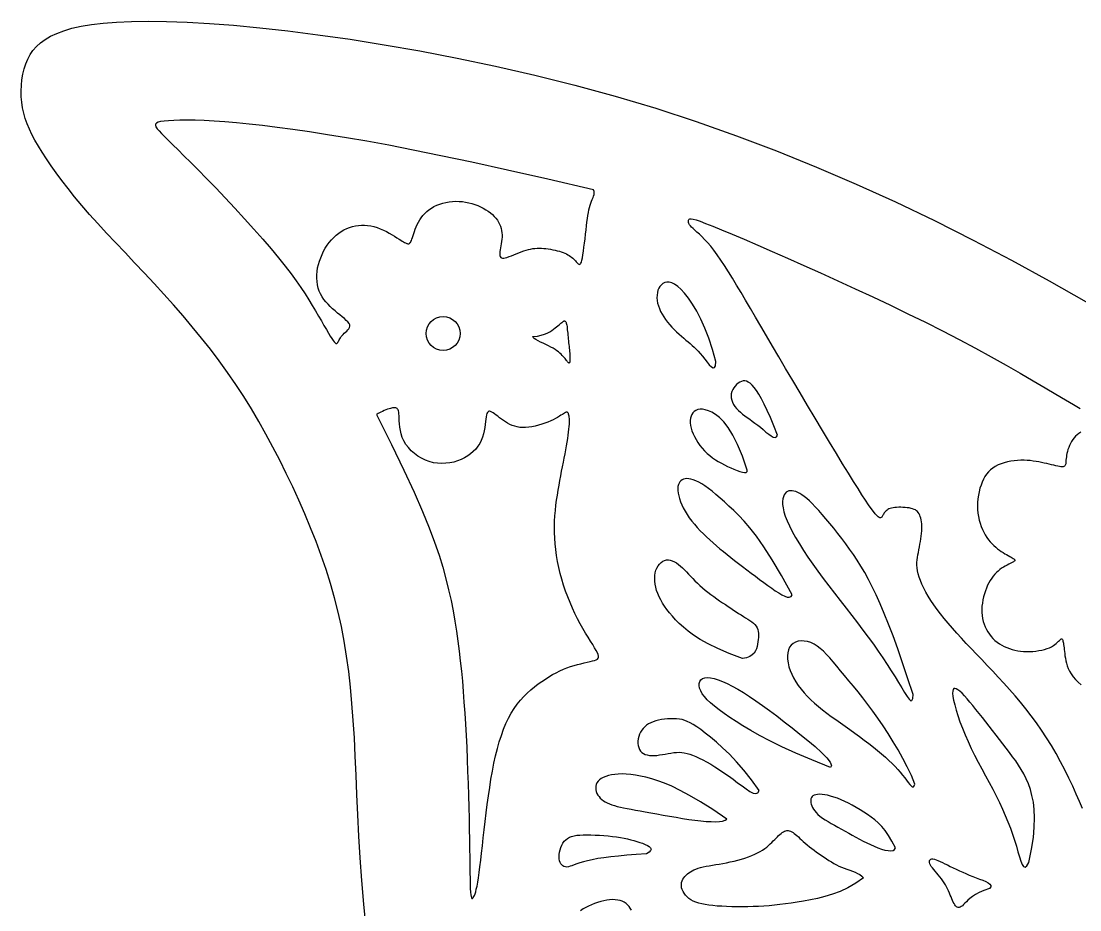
# Paper-space layout 'Layout1' of a CAD drawing. Header units: millimetres. Extents: x 76 to 198, y 127 to 164.
# Drawn here: x 144.55 to 157.94, y 152.37 to 163.61 of the extents above; entities that cross this region are included whole.
import ezdxf

# ---------------------------------------------------------------- set-up
doc = ezdxf.new("R2010")
doc.units = ezdxf.units.MM

psp = doc.layouts.get("Layout1")

# ---------------------------------------------------------------- linework, layer by layer
for points in [[(148.909, 152.142), (148.879, 152.445), (148.854, 152.742), (148.833, 153.029), (148.817, 153.306), (148.804, 153.573), (148.792, 153.83), (148.781, 154.078), (148.771, 154.317), (148.76, 154.548), (148.746, 154.769), (148.73, 154.982), (148.711, 155.188), (148.689, 155.387), (148.662, 155.58), (148.631, 155.769), (148.596, 155.955), (148.556, 156.137), (148.51, 156.318), (148.459, 156.498), (148.403, 156.676), (148.342, 156.854), (148.276, 157.031), (148.207, 157.206), (148.134, 157.38), (148.058, 157.553), (147.98, 157.724), (147.899, 157.893), (147.816, 158.06), (147.731, 158.225), (147.642, 158.388), (147.551, 158.549), (147.457, 158.708), (147.36, 158.864), (147.26, 159.017), (147.156, 159.168), (147.049, 159.316), (146.939, 159.462), (146.826, 159.605), (146.71, 159.747), (146.593, 159.886), (146.473, 160.024), (146.351, 160.159), (146.228, 160.294), (146.104, 160.426), (145.981, 160.557), (145.859, 160.685), (145.74, 160.811), (145.625, 160.933), (145.515, 161.053), (145.41, 161.169), (145.313, 161.282), (145.222, 161.39), (145.138, 161.495), (145.061, 161.596), (144.99, 161.692), (144.925, 161.784), (144.865, 161.871), (144.812, 161.954), (144.763, 162.032), (144.72, 162.107), (144.682, 162.178), (144.649, 162.246), (144.621, 162.314), (144.597, 162.381), (144.578, 162.448), (144.564, 162.516), (144.553, 162.586), (144.547, 162.657), (144.546, 162.729), (144.548, 162.801), (144.555, 162.871), (144.567, 162.941), (144.583, 163.008), (144.603, 163.072), (144.628, 163.132), (144.658, 163.189), (144.695, 163.242), (144.738, 163.292), (144.789, 163.338), (144.849, 163.382), (144.917, 163.421), (144.996, 163.458), (145.086, 163.492), (145.188, 163.522), (145.304, 163.548), (145.435, 163.57), (145.584, 163.588), (145.752, 163.601), (145.941, 163.609), (146.151, 163.612), (146.385, 163.609), (146.644, 163.6), (146.926, 163.584), (147.233, 163.561), (147.564, 163.53), (147.92, 163.49), (148.3, 163.441), (148.706, 163.383), (149.137, 163.314), (149.589, 163.235), (150.06, 163.144), (150.546, 163.043), (151.044, 162.929), (151.55, 162.802), (152.061, 162.663), (152.574, 162.51), (153.085, 162.343), (153.595, 162.164), (154.102, 161.971), (154.606, 161.767), (155.108, 161.552), (155.605, 161.326), (156.099, 161.09), (156.588, 160.844), (157.073, 160.59), (157.55, 160.33), (158.019, 160.064)], [(151.785, 161.479), (151.206, 161.613), (150.696, 161.729), (150.248, 161.828), (149.853, 161.911), (149.505, 161.982), (149.195, 162.042), (148.916, 162.093), (148.659, 162.137), (148.419, 162.176), (148.194, 162.211), (147.982, 162.242), (147.785, 162.269), (147.6, 162.292), (147.429, 162.311), (147.269, 162.327), (147.121, 162.339), (146.985, 162.349), (146.86, 162.355), (146.747, 162.359), (146.645, 162.36), (146.554, 162.36), (146.475, 162.357), (146.408, 162.353), (146.353, 162.348), (146.31, 162.342), (146.278, 162.334), (146.256, 162.324), (146.245, 162.311), (146.244, 162.295), (146.251, 162.276), (146.267, 162.252), (146.291, 162.224), (146.322, 162.19), (146.361, 162.15), (146.409, 162.103), (146.465, 162.048), (146.53, 161.985), (146.605, 161.911), (146.69, 161.826), (146.785, 161.73), (146.891, 161.621), (147.006, 161.503), (147.125, 161.377), (147.248, 161.247), (147.37, 161.114), (147.489, 160.983), (147.603, 160.855), (147.707, 160.734), (147.801, 160.62), (147.884, 160.515), (147.959, 160.418), (148.025, 160.327), (148.083, 160.242), (148.136, 160.162), (148.184, 160.087), (148.228, 160.015), (148.269, 159.947), (148.308, 159.882), (148.343, 159.821), (148.376, 159.764), (148.406, 159.713), (148.432, 159.668), (148.455, 159.629), (148.475, 159.597), (148.492, 159.573), (148.505, 159.555), (148.517, 159.543), (148.526, 159.537), (148.533, 159.535), (148.54, 159.537), (148.545, 159.542), (148.551, 159.55), (148.556, 159.559), (148.562, 159.57), (148.568, 159.582), (148.576, 159.595), (148.584, 159.609), (148.594, 159.623), (148.605, 159.637), (148.618, 159.651), (148.633, 159.665), (148.649, 159.679), (148.665, 159.693), (148.679, 159.707), (148.691, 159.722), (148.699, 159.737), (148.703, 159.753), (148.701, 159.77), (148.693, 159.788), (148.678, 159.808), (148.658, 159.828), (148.635, 159.85), (148.608, 159.872), (148.578, 159.896), (148.547, 159.921), (148.516, 159.947), (148.485, 159.974), (148.455, 160.002), (148.427, 160.031), (148.399, 160.062), (148.374, 160.094), (148.352, 160.127), (148.332, 160.162), (148.316, 160.199), (148.303, 160.237), (148.293, 160.277), (148.288, 160.319), (148.285, 160.361), (148.286, 160.404), (148.29, 160.447), (148.296, 160.491), (148.306, 160.534), (148.319, 160.577), (148.334, 160.62), (148.352, 160.662), (148.371, 160.702), (148.393, 160.741), (148.418, 160.779), (148.443, 160.814), (148.471, 160.847), (148.5, 160.878), (148.53, 160.905), (148.562, 160.93), (148.594, 160.953), (148.628, 160.972), (148.663, 160.989), (148.699, 161.003), (148.736, 161.015), (148.773, 161.023), (148.811, 161.029), (148.85, 161.032), (148.889, 161.032), (148.928, 161.029), (148.968, 161.023), (149.008, 161.014), (149.048, 161.002), (149.088, 160.987), (149.127, 160.97), (149.165, 160.951), (149.202, 160.931), (149.237, 160.911), (149.27, 160.891), (149.299, 160.873), (149.325, 160.857), (149.347, 160.843), (149.366, 160.831), (149.382, 160.822), (149.395, 160.814), (149.406, 160.808), (149.415, 160.804), (149.423, 160.801), (149.43, 160.799), (149.437, 160.797), (149.444, 160.797), (149.45, 160.798), (149.457, 160.801), (149.463, 160.807), (149.469, 160.814), (149.475, 160.825), (149.482, 160.839), (149.488, 160.857), (149.495, 160.878), (149.503, 160.901), (149.511, 160.927), (149.52, 160.954), (149.531, 160.983), (149.542, 161.012), (149.555, 161.041), (149.57, 161.07), (149.587, 161.099), (149.606, 161.127), (149.627, 161.154), (149.65, 161.18), (149.676, 161.204), (149.704, 161.227), (149.734, 161.248), (149.767, 161.267), (149.802, 161.284), (149.84, 161.298), (149.879, 161.31), (149.919, 161.32), (149.96, 161.327), (150.001, 161.332), (150.043, 161.334), (150.085, 161.333), (150.126, 161.33), (150.167, 161.324), (150.207, 161.316), (150.246, 161.306), (150.284, 161.293), (150.321, 161.279), (150.356, 161.264), (150.39, 161.246), (150.422, 161.228), (150.453, 161.208), (150.481, 161.187), (150.507, 161.165), (150.53, 161.142), (150.551, 161.119), (150.57, 161.094), (150.585, 161.07), (150.598, 161.044), (150.609, 161.018), (150.617, 160.992), (150.623, 160.965), (150.626, 160.937), (150.628, 160.91), (150.628, 160.882), (150.626, 160.853), (150.622, 160.825), (150.618, 160.797), (150.614, 160.77), (150.609, 160.745), (150.605, 160.72), (150.601, 160.698), (150.599, 160.678), (150.599, 160.661), (150.601, 160.646), (150.605, 160.634), (150.612, 160.625), (150.621, 160.619), (150.633, 160.616), (150.649, 160.615), (150.668, 160.619), (150.691, 160.625), (150.717, 160.634), (150.746, 160.644), (150.777, 160.657), (150.808, 160.669), (150.84, 160.682), (150.872, 160.695), (150.904, 160.706), (150.933, 160.716), (150.962, 160.724), (150.99, 160.73), (151.017, 160.735), (151.044, 160.739), (151.071, 160.741), (151.098, 160.741), (151.126, 160.741), (151.155, 160.739), (151.184, 160.736), (151.213, 160.732), (151.243, 160.728), (151.272, 160.722), (151.3, 160.716), (151.327, 160.709), (151.353, 160.702), (151.378, 160.694), (151.401, 160.685), (151.422, 160.677), (151.442, 160.668), (151.461, 160.658), (151.478, 160.648), (151.494, 160.637), (151.509, 160.626), (151.522, 160.615), (151.535, 160.604), (151.546, 160.592), (151.557, 160.581), (151.566, 160.57), (151.575, 160.561), (151.584, 160.552), (151.592, 160.545), (151.599, 160.54), (151.606, 160.536), (151.613, 160.537), (151.619, 160.541), (151.626, 160.551), (151.632, 160.566), (151.639, 160.589), (151.645, 160.619), (151.651, 160.657), (151.658, 160.702), (151.665, 160.752), (151.671, 160.805), (151.678, 160.861), (151.684, 160.917), (151.691, 160.972), (151.697, 161.024), (151.702, 161.072), (151.708, 161.115), (151.714, 161.155), (151.72, 161.191), (151.726, 161.224), (151.733, 161.255), (151.741, 161.283), (151.75, 161.31), (151.76, 161.335), (151.77, 161.358), (151.779, 161.38), (151.787, 161.401), (151.793, 161.422), (151.795, 161.441), (151.792, 161.46), (151.785, 161.479)], [(157.969, 153.655), (157.932, 153.743), (157.892, 153.837), (157.847, 153.936), (157.799, 154.038), (157.748, 154.142), (157.694, 154.246), (157.638, 154.35), (157.579, 154.451), (157.517, 154.55), (157.454, 154.645), (157.39, 154.737), (157.323, 154.827), (157.256, 154.914), (157.187, 154.998), (157.118, 155.081), (157.047, 155.161), (156.977, 155.24), (156.906, 155.317), (156.835, 155.392), (156.766, 155.465), (156.697, 155.537), (156.629, 155.607), (156.564, 155.676), (156.5, 155.743), (156.439, 155.808), (156.381, 155.872), (156.325, 155.935), (156.273, 155.997), (156.223, 156.057), (156.176, 156.115), (156.132, 156.173), (156.092, 156.23), (156.054, 156.285), (156.02, 156.339), (155.99, 156.392), (155.963, 156.443), (155.939, 156.491), (155.92, 156.538), (155.904, 156.582), (155.891, 156.624), (155.883, 156.662), (155.878, 156.698), (155.876, 156.733), (155.876, 156.766), (155.879, 156.798), (155.883, 156.83), (155.888, 156.862), (155.895, 156.894), (155.901, 156.927), (155.908, 156.962), (155.915, 156.996), (155.921, 157.031), (155.926, 157.066), (155.931, 157.1), (155.935, 157.134), (155.938, 157.166), (155.939, 157.197), (155.939, 157.226), (155.937, 157.254), (155.935, 157.28), (155.931, 157.305), (155.925, 157.327), (155.919, 157.348), (155.912, 157.366), (155.904, 157.382), (155.894, 157.397), (155.883, 157.41), (155.871, 157.42), (155.857, 157.43), (155.841, 157.438), (155.822, 157.445), (155.802, 157.45), (155.778, 157.455), (155.753, 157.459), (155.727, 157.462), (155.7, 157.463), (155.672, 157.464), (155.646, 157.464), (155.62, 157.463), (155.596, 157.461), (155.575, 157.458), (155.556, 157.454), (155.539, 157.449), (155.523, 157.443), (155.51, 157.437), (155.498, 157.429), (155.488, 157.421), (155.479, 157.412), (155.471, 157.403), (155.464, 157.393), (155.458, 157.384), (155.452, 157.374), (155.447, 157.364), (155.442, 157.355), (155.436, 157.347), (155.431, 157.34), (155.425, 157.334), (155.417, 157.331), (155.409, 157.331), (155.398, 157.335), (155.385, 157.343), (155.369, 157.358), (155.349, 157.38), (155.325, 157.409), (155.297, 157.447), (155.264, 157.495), (155.226, 157.552), (155.181, 157.62), (155.131, 157.7), (155.073, 157.791), (155.009, 157.895), (154.937, 158.013), (154.858, 158.144), (154.772, 158.286), (154.681, 158.436), (154.588, 158.593), (154.493, 158.752), (154.398, 158.912), (154.305, 159.069), (154.215, 159.22), (154.13, 159.365), (154.05, 159.501), (153.974, 159.631), (153.902, 159.753), (153.834, 159.869), (153.77, 159.979), (153.709, 160.082), (153.651, 160.181), (153.595, 160.274), (153.542, 160.361), (153.491, 160.444), (153.442, 160.52), (153.396, 160.591), (153.351, 160.655), (153.309, 160.714), (153.268, 160.766), (153.228, 160.812), (153.191, 160.852), (153.156, 160.887), (153.124, 160.918), (153.094, 160.944), (153.068, 160.967), (153.045, 160.988), (153.026, 161.006), (153.011, 161.023), (153, 161.038), (152.993, 161.052), (152.988, 161.064), (152.986, 161.076), (152.986, 161.086), (152.988, 161.095), (152.992, 161.102), (152.997, 161.109), (153.005, 161.113), (153.02, 161.113), (153.045, 161.109), (153.082, 161.098), (153.134, 161.081), (153.203, 161.055), (153.294, 161.02), (153.406, 160.974), (153.54, 160.918), (153.693, 160.853), (153.863, 160.78), (154.046, 160.701), (154.241, 160.615), (154.446, 160.524), (154.658, 160.429), (154.875, 160.33), (155.095, 160.229), (155.318, 160.125), (155.541, 160.02), (155.763, 159.912), (155.984, 159.804), (156.2, 159.694), (156.412, 159.585), (156.618, 159.475), (156.815, 159.367), (157.004, 159.261), (157.181, 159.16), (157.347, 159.065), (157.498, 158.976), (157.635, 158.896), (157.754, 158.825), (157.856, 158.765), (157.941, 158.715)], [(153.332, 159.307), (153.291, 159.461), (153.244, 159.603), (153.195, 159.73), (153.143, 159.845), (153.091, 159.946), (153.038, 160.034), (152.987, 160.109), (152.938, 160.171), (152.892, 160.221), (152.85, 160.258), (152.811, 160.285), (152.775, 160.302), (152.743, 160.311), (152.714, 160.312), (152.687, 160.306), (152.664, 160.295), (152.644, 160.279), (152.626, 160.258), (152.612, 160.235), (152.601, 160.208), (152.593, 160.179), (152.589, 160.148), (152.588, 160.115), (152.59, 160.081), (152.596, 160.047), (152.606, 160.012), (152.619, 159.977), (152.634, 159.942), (152.653, 159.907), (152.674, 159.873), (152.697, 159.839), (152.722, 159.805), (152.749, 159.773), (152.778, 159.742), (152.807, 159.712), (152.837, 159.682), (152.868, 159.655), (152.898, 159.628), (152.927, 159.602), (152.955, 159.578), (152.982, 159.556), (153.008, 159.534), (153.034, 159.512), (153.059, 159.489), (153.084, 159.464), (153.109, 159.437), (153.136, 159.407), (153.163, 159.374), (153.192, 159.336), (153.222, 159.298), (153.25, 159.264), (153.276, 159.239), (153.299, 159.226), (153.317, 159.23), (153.328, 159.255), (153.332, 159.307)], [(151.019, 159.622), (151.075, 159.629), (151.123, 159.64), (151.165, 159.653), (151.201, 159.668), (151.231, 159.684), (151.257, 159.701), (151.28, 159.717), (151.3, 159.733), (151.319, 159.748), (151.335, 159.761), (151.349, 159.772), (151.362, 159.783), (151.374, 159.792), (151.383, 159.799), (151.391, 159.806), (151.398, 159.811), (151.403, 159.815), (151.407, 159.818), (151.41, 159.82), (151.412, 159.822), (151.414, 159.822), (151.415, 159.822), (151.417, 159.822), (151.419, 159.821), (151.421, 159.82), (151.424, 159.819), (151.427, 159.816), (151.431, 159.813), (151.434, 159.808), (151.438, 159.801), (151.441, 159.792), (151.444, 159.78), (151.447, 159.766), (151.45, 159.749), (151.452, 159.731), (151.454, 159.71), (151.456, 159.688), (151.459, 159.665), (151.461, 159.641), (151.463, 159.617), (151.466, 159.593), (151.468, 159.569), (151.471, 159.545), (151.473, 159.522), (151.476, 159.499), (151.478, 159.477), (151.48, 159.455), (151.482, 159.434), (151.484, 159.414), (151.485, 159.395), (151.486, 159.377), (151.487, 159.36), (151.487, 159.345), (151.487, 159.331), (151.487, 159.319), (151.486, 159.309), (151.485, 159.301), (151.483, 159.295), (151.481, 159.291), (151.479, 159.288), (151.476, 159.288), (151.472, 159.289), (151.468, 159.292), (151.463, 159.297), (151.457, 159.304), (151.451, 159.312), (151.444, 159.322), (151.435, 159.333), (151.426, 159.345), (151.415, 159.358), (151.403, 159.371), (151.39, 159.385), (151.376, 159.399), (151.359, 159.414), (151.341, 159.429), (151.321, 159.444), (151.299, 159.459), (151.274, 159.475), (151.247, 159.49), (151.217, 159.506), (151.183, 159.522), (151.149, 159.538), (151.115, 159.554), (151.084, 159.57), (151.057, 159.584), (151.036, 159.598), (151.022, 159.611), (151.019, 159.622)], [(154.114, 158.375), (154.067, 158.494), (154.024, 158.599), (153.983, 158.69), (153.946, 158.769), (153.91, 158.837), (153.878, 158.893), (153.847, 158.94), (153.818, 158.979), (153.791, 159.009), (153.766, 159.032), (153.742, 159.048), (153.72, 159.059), (153.698, 159.063), (153.677, 159.062), (153.656, 159.056), (153.636, 159.047), (153.615, 159.033), (153.596, 159.017), (153.577, 158.997), (153.561, 158.976), (153.546, 158.952), (153.535, 158.927), (153.528, 158.901), (153.525, 158.874), (153.526, 158.847), (153.533, 158.82), (153.543, 158.793), (153.557, 158.766), (153.575, 158.74), (153.595, 158.715), (153.618, 158.69), (153.643, 158.666), (153.67, 158.643), (153.699, 158.621), (153.729, 158.599), (153.761, 158.577), (153.794, 158.554), (153.827, 158.53), (153.862, 158.504), (153.897, 158.476), (153.932, 158.446), (153.967, 158.416), (154.001, 158.389), (154.032, 158.366), (154.06, 158.351), (154.083, 158.346), (154.101, 158.353), (154.114, 158.375)], [(149.04, 158.639), (149.229, 158.26), (149.387, 157.934), (149.517, 157.654), (149.622, 157.412), (149.708, 157.204), (149.776, 157.021), (149.832, 156.857), (149.878, 156.705), (149.918, 156.561), (149.953, 156.421), (149.983, 156.286), (150.01, 156.154), (150.033, 156.025), (150.052, 155.898), (150.07, 155.772), (150.086, 155.646), (150.1, 155.52), (150.114, 155.393), (150.126, 155.264), (150.137, 155.133), (150.147, 154.999), (150.157, 154.862), (150.165, 154.722), (150.173, 154.577), (150.181, 154.428), (150.187, 154.276), (150.193, 154.123), (150.199, 153.97), (150.203, 153.818), (150.207, 153.67), (150.211, 153.527), (150.214, 153.391), (150.216, 153.263), (150.218, 153.144), (150.219, 153.034), (150.22, 152.934), (150.222, 152.844), (150.223, 152.765), (150.225, 152.697), (150.227, 152.641), (150.23, 152.597), (150.233, 152.563), (150.237, 152.54), (150.242, 152.525), (150.247, 152.517), (150.253, 152.517), (150.259, 152.521), (150.265, 152.529), (150.272, 152.541), (150.279, 152.556), (150.287, 152.576), (150.295, 152.602), (150.303, 152.634), (150.312, 152.673), (150.321, 152.721), (150.33, 152.777), (150.339, 152.843), (150.349, 152.918), (150.359, 153), (150.369, 153.089), (150.38, 153.184), (150.391, 153.283), (150.403, 153.386), (150.415, 153.491), (150.428, 153.598), (150.441, 153.706), (150.456, 153.813), (150.472, 153.92), (150.488, 154.025), (150.506, 154.127), (150.526, 154.227), (150.547, 154.322), (150.569, 154.412), (150.594, 154.498), (150.62, 154.579), (150.648, 154.656), (150.678, 154.728), (150.71, 154.796), (150.745, 154.859), (150.781, 154.918), (150.82, 154.973), (150.861, 155.024), (150.904, 155.071), (150.947, 155.115), (150.992, 155.156), (151.038, 155.194), (151.084, 155.229), (151.13, 155.262), (151.176, 155.292), (151.222, 155.321), (151.268, 155.348), (151.313, 155.372), (151.359, 155.395), (151.404, 155.415), (151.449, 155.433), (151.494, 155.449), (151.54, 155.463), (151.584, 155.476), (151.627, 155.486), (151.668, 155.496), (151.707, 155.504), (151.742, 155.512), (151.772, 155.52), (151.798, 155.527), (151.819, 155.535), (151.835, 155.544), (151.845, 155.554), (151.85, 155.567), (151.849, 155.582), (151.844, 155.601), (151.834, 155.625), (151.819, 155.653), (151.799, 155.687), (151.775, 155.727), (151.747, 155.771), (151.717, 155.82), (151.685, 155.873), (151.652, 155.93), (151.618, 155.99), (151.584, 156.054), (151.551, 156.12), (151.519, 156.188), (151.488, 156.258), (151.459, 156.33), (151.432, 156.404), (151.406, 156.478), (151.383, 156.553), (151.363, 156.628), (151.345, 156.704), (151.329, 156.779), (151.317, 156.854), (151.307, 156.928), (151.299, 157.002), (151.294, 157.075), (151.291, 157.147), (151.291, 157.218), (151.293, 157.287), (151.297, 157.356), (151.303, 157.423), (151.31, 157.489), (151.319, 157.554), (151.328, 157.618), (151.338, 157.681), (151.349, 157.742), (151.36, 157.803), (151.371, 157.862), (151.382, 157.921), (151.393, 157.977), (151.404, 158.033), (151.415, 158.087), (151.425, 158.14), (151.434, 158.191), (151.443, 158.24), (151.451, 158.288), (151.459, 158.333), (151.465, 158.376), (151.471, 158.416), (151.475, 158.453), (151.479, 158.487), (151.481, 158.517), (151.482, 158.544), (151.482, 158.567), (151.481, 158.587), (151.479, 158.604), (151.477, 158.618), (151.474, 158.63), (151.471, 158.64), (151.468, 158.649), (151.464, 158.655), (151.461, 158.661), (151.456, 158.664), (151.451, 158.666), (151.445, 158.666), (151.438, 158.665), (151.429, 158.661), (151.418, 158.655), (151.406, 158.648), (151.391, 158.638), (151.373, 158.627), (151.353, 158.615), (151.33, 158.601), (151.305, 158.587), (151.276, 158.572), (151.244, 158.557), (151.209, 158.542), (151.171, 158.527), (151.132, 158.514), (151.09, 158.501), (151.049, 158.49), (151.007, 158.482), (150.966, 158.476), (150.927, 158.472), (150.889, 158.472), (150.854, 158.475), (150.82, 158.481), (150.788, 158.49), (150.757, 158.5), (150.727, 158.513), (150.699, 158.528), (150.672, 158.544), (150.646, 158.561), (150.62, 158.579), (150.596, 158.597), (150.573, 158.615), (150.552, 158.631), (150.532, 158.646), (150.514, 158.659), (150.498, 158.669), (150.483, 158.675), (150.471, 158.678), (150.461, 158.678), (150.452, 158.673), (150.444, 158.664), (150.438, 158.65), (150.433, 158.632), (150.428, 158.608), (150.424, 158.58), (150.42, 158.547), (150.416, 158.511), (150.41, 158.472), (150.403, 158.432), (150.394, 158.391), (150.381, 158.349), (150.366, 158.309), (150.346, 158.271), (150.323, 158.235), (150.296, 158.2), (150.265, 158.169), (150.231, 158.139), (150.194, 158.113), (150.154, 158.089), (150.111, 158.068), (150.065, 158.051), (150.017, 158.036), (149.967, 158.026), (149.916, 158.02), (149.864, 158.018), (149.812, 158.02), (149.76, 158.028), (149.708, 158.041), (149.658, 158.06), (149.609, 158.084), (149.563, 158.112), (149.519, 158.144), (149.479, 158.18), (149.443, 158.219), (149.412, 158.26), (149.387, 158.303), (149.367, 158.347), (149.352, 158.391), (149.342, 158.435), (149.335, 158.478), (149.331, 158.519), (149.329, 158.557), (149.328, 158.592), (149.326, 158.622), (149.324, 158.647), (149.321, 158.667), (149.317, 158.684), (149.313, 158.696), (149.307, 158.705), (149.301, 158.712), (149.294, 158.717), (149.286, 158.72), (149.277, 158.722), (149.267, 158.723), (149.256, 158.723), (149.244, 158.721), (149.231, 158.719), (149.216, 158.715), (149.199, 158.709), (149.18, 158.703), (149.16, 158.695), (149.139, 158.686), (149.117, 158.676), (149.097, 158.667), (149.078, 158.658), (149.061, 158.65), (149.048, 158.643), (149.04, 158.639)], [(153.729, 157.933), (153.668, 158.112), (153.607, 158.259), (153.547, 158.378), (153.489, 158.472), (153.433, 158.544), (153.38, 158.598), (153.329, 158.637), (153.282, 158.665), (153.239, 158.685), (153.199, 158.698), (153.164, 158.704), (153.133, 158.704), (153.105, 158.699), (153.081, 158.69), (153.06, 158.676), (153.043, 158.659), (153.029, 158.638), (153.019, 158.615), (153.013, 158.59), (153.009, 158.562), (153.01, 158.532), (153.013, 158.5), (153.021, 158.466), (153.031, 158.431), (153.045, 158.395), (153.063, 158.358), (153.083, 158.321), (153.106, 158.284), (153.132, 158.247), (153.16, 158.212), (153.19, 158.178), (153.222, 158.146), (153.255, 158.117), (153.29, 158.09), (153.327, 158.065), (153.364, 158.042), (153.403, 158.02), (153.442, 158), (153.482, 157.981), (153.522, 157.963), (153.562, 157.945), (153.601, 157.93), (153.638, 157.917), (153.67, 157.908), (153.697, 157.904), (153.717, 157.906), (153.728, 157.915), (153.729, 157.933)], [(157.948, 158.414), (157.925, 158.399), (157.904, 158.382), (157.884, 158.363), (157.865, 158.342), (157.848, 158.32), (157.833, 158.296), (157.819, 158.271), (157.807, 158.245), (157.796, 158.219), (157.787, 158.194), (157.78, 158.169), (157.774, 158.145), (157.77, 158.122), (157.767, 158.1), (157.764, 158.08), (157.762, 158.061), (157.761, 158.044), (157.759, 158.029), (157.758, 158.015), (157.755, 158.004), (157.752, 157.995), (157.748, 157.988), (157.742, 157.982), (157.735, 157.979), (157.725, 157.977), (157.712, 157.976), (157.697, 157.977), (157.679, 157.98), (157.658, 157.984), (157.634, 157.989), (157.607, 157.995), (157.579, 158.001), (157.549, 158.008), (157.518, 158.016), (157.485, 158.023), (157.452, 158.03), (157.418, 158.037), (157.383, 158.044), (157.347, 158.049), (157.31, 158.054), (157.272, 158.057), (157.232, 158.059), (157.192, 158.059), (157.15, 158.057), (157.107, 158.053), (157.065, 158.047), (157.022, 158.038), (156.981, 158.027), (156.941, 158.014), (156.903, 157.999), (156.868, 157.98), (156.836, 157.96), (156.807, 157.937), (156.781, 157.911), (156.757, 157.882), (156.736, 157.852), (156.718, 157.818), (156.701, 157.783), (156.687, 157.744), (156.674, 157.704), (156.663, 157.661), (156.655, 157.617), (156.648, 157.572), (156.644, 157.526), (156.642, 157.48), (156.643, 157.435), (156.647, 157.39), (156.654, 157.346), (156.663, 157.303), (156.675, 157.262), (156.688, 157.222), (156.704, 157.184), (156.722, 157.148), (156.741, 157.115), (156.761, 157.083), (156.782, 157.054), (156.804, 157.027), (156.827, 157.002), (156.85, 156.979), (156.873, 156.959), (156.897, 156.939), (156.92, 156.922), (156.944, 156.906), (156.967, 156.891), (156.989, 156.877), (157.011, 156.865), (157.031, 156.853), (157.05, 156.843), (157.067, 156.834), (157.081, 156.825), (157.094, 156.818), (157.103, 156.811), (157.11, 156.805), (157.114, 156.799), (157.115, 156.794), (157.113, 156.788), (157.108, 156.782), (157.1, 156.776), (157.089, 156.769), (157.074, 156.762), (157.057, 156.753), (157.038, 156.744), (157.016, 156.733), (156.994, 156.721), (156.971, 156.708), (156.948, 156.693), (156.925, 156.676), (156.903, 156.658), (156.881, 156.638), (156.861, 156.616), (156.841, 156.592), (156.822, 156.566), (156.804, 156.538), (156.787, 156.509), (156.771, 156.477), (156.756, 156.443), (156.742, 156.407), (156.73, 156.37), (156.719, 156.331), (156.71, 156.292), (156.704, 156.253), (156.699, 156.213), (156.697, 156.173), (156.698, 156.134), (156.701, 156.096), (156.707, 156.058), (156.716, 156.021), (156.726, 155.986), (156.74, 155.952), (156.755, 155.919), (156.773, 155.887), (156.793, 155.858), (156.815, 155.83), (156.838, 155.804), (156.863, 155.78), (156.89, 155.758), (156.919, 155.738), (156.949, 155.72), (156.98, 155.703), (157.012, 155.689), (157.046, 155.676), (157.08, 155.665), (157.115, 155.656), (157.151, 155.649), (157.188, 155.644), (157.226, 155.641), (157.265, 155.639), (157.304, 155.64), (157.343, 155.642), (157.382, 155.645), (157.42, 155.651), (157.456, 155.658), (157.491, 155.666), (157.523, 155.676), (157.553, 155.688), (157.579, 155.701), (157.602, 155.714), (157.622, 155.729), (157.639, 155.743), (157.654, 155.757), (157.667, 155.769), (157.678, 155.78), (157.687, 155.789), (157.695, 155.796), (157.701, 155.8), (157.707, 155.801), (157.711, 155.8), (157.715, 155.797), (157.718, 155.791), (157.721, 155.783), (157.723, 155.772), (157.726, 155.759), (157.729, 155.744), (157.731, 155.727), (157.734, 155.708), (157.737, 155.687), (157.74, 155.664), (157.743, 155.64), (157.746, 155.613), (157.749, 155.585), (157.754, 155.555), (157.759, 155.524), (157.767, 155.492), (157.777, 155.459), (157.79, 155.425), (157.806, 155.391), (157.827, 155.356), (157.853, 155.321), (157.883, 155.286), (157.916, 155.252), (157.952, 155.219)], [(154.3, 156.357), (154.164, 156.6), (154.045, 156.801), (153.94, 156.965), (153.847, 157.097), (153.764, 157.204), (153.69, 157.29), (153.622, 157.361), (153.559, 157.422), (153.498, 157.479), (153.441, 157.533), (153.386, 157.581), (153.334, 157.626), (153.285, 157.667), (153.238, 157.702), (153.194, 157.734), (153.154, 157.76), (153.116, 157.782), (153.081, 157.799), (153.048, 157.811), (153.018, 157.82), (152.991, 157.824), (152.967, 157.826), (152.944, 157.823), (152.924, 157.818), (152.906, 157.81), (152.891, 157.8), (152.878, 157.786), (152.867, 157.77), (152.859, 157.751), (152.854, 157.728), (152.852, 157.703), (152.852, 157.675), (152.856, 157.643), (152.863, 157.609), (152.873, 157.573), (152.886, 157.535), (152.902, 157.495), (152.921, 157.455), (152.944, 157.413), (152.969, 157.372), (152.997, 157.331), (153.029, 157.289), (153.062, 157.249), (153.098, 157.208), (153.136, 157.168), (153.175, 157.129), (153.215, 157.09), (153.257, 157.052), (153.298, 157.014), (153.341, 156.977), (153.384, 156.94), (153.429, 156.904), (153.474, 156.867), (153.521, 156.83), (153.57, 156.792), (153.62, 156.753), (153.672, 156.713), (153.725, 156.673), (153.779, 156.632), (153.833, 156.592), (153.886, 156.552), (153.939, 156.513), (153.99, 156.476), (154.039, 156.441), (154.085, 156.409), (154.128, 156.38), (154.168, 156.357), (154.204, 156.339), (154.236, 156.329), (154.262, 156.328), (154.284, 156.337), (154.3, 156.357)], [(155.827, 155.096), (155.759, 155.306), (155.694, 155.498), (155.633, 155.675), (155.574, 155.837), (155.518, 155.984), (155.464, 156.119), (155.412, 156.243), (155.362, 156.355), (155.312, 156.458), (155.264, 156.552), (155.216, 156.638), (155.168, 156.719), (155.121, 156.794), (155.073, 156.866), (155.025, 156.935), (154.976, 157.002), (154.926, 157.069), (154.875, 157.134), (154.825, 157.198), (154.775, 157.26), (154.726, 157.319), (154.679, 157.374), (154.634, 157.424), (154.591, 157.47), (154.552, 157.51), (154.516, 157.545), (154.482, 157.575), (154.451, 157.6), (154.422, 157.621), (154.395, 157.638), (154.369, 157.652), (154.344, 157.662), (154.321, 157.669), (154.298, 157.673), (154.277, 157.674), (154.257, 157.671), (154.239, 157.665), (154.223, 157.655), (154.209, 157.64), (154.197, 157.621), (154.187, 157.598), (154.18, 157.57), (154.177, 157.537), (154.178, 157.499), (154.184, 157.456), (154.194, 157.407), (154.211, 157.353), (154.234, 157.293), (154.263, 157.228), (154.299, 157.157), (154.341, 157.082), (154.389, 157.002), (154.441, 156.919), (154.498, 156.833), (154.56, 156.745), (154.624, 156.655), (154.692, 156.563), (154.762, 156.471), (154.834, 156.377), (154.907, 156.284), (154.98, 156.19), (155.052, 156.097), (155.124, 156.004), (155.194, 155.911), (155.261, 155.82), (155.325, 155.731), (155.387, 155.643), (155.445, 155.558), (155.5, 155.475), (155.552, 155.396), (155.6, 155.32), (155.644, 155.248), (155.685, 155.181), (155.721, 155.121), (155.752, 155.072), (155.778, 155.037), (155.799, 155.018), (155.814, 155.02), (155.824, 155.045), (155.827, 155.096)], [(153.67, 155.551), (153.5, 155.615), (153.357, 155.676), (153.236, 155.735), (153.135, 155.792), (153.051, 155.846), (152.981, 155.898), (152.922, 155.948), (152.87, 155.996), (152.824, 156.042), (152.783, 156.086), (152.746, 156.129), (152.712, 156.171), (152.683, 156.212), (152.657, 156.253), (152.635, 156.293), (152.615, 156.333), (152.598, 156.373), (152.584, 156.413), (152.573, 156.452), (152.565, 156.491), (152.56, 156.529), (152.559, 156.566), (152.561, 156.602), (152.566, 156.635), (152.575, 156.667), (152.588, 156.696), (152.603, 156.723), (152.621, 156.746), (152.64, 156.766), (152.662, 156.781), (152.684, 156.792), (152.708, 156.798), (152.733, 156.799), (152.757, 156.796), (152.782, 156.788), (152.808, 156.776), (152.833, 156.76), (152.859, 156.742), (152.885, 156.721), (152.91, 156.697), (152.936, 156.673), (152.961, 156.647), (152.987, 156.619), (153.014, 156.591), (153.041, 156.562), (153.069, 156.533), (153.099, 156.504), (153.13, 156.474), (153.163, 156.445), (153.197, 156.417), (153.233, 156.389), (153.269, 156.361), (153.306, 156.334), (153.344, 156.308), (153.381, 156.282), (153.417, 156.257), (153.454, 156.233), (153.489, 156.209), (153.523, 156.186), (153.557, 156.164), (153.59, 156.143), (153.621, 156.122), (153.652, 156.103), (153.682, 156.084), (153.71, 156.066), (153.737, 156.049), (153.763, 156.032), (153.786, 156.015), (153.808, 155.998), (153.826, 155.98), (153.842, 155.961), (153.855, 155.941), (153.864, 155.919), (153.87, 155.895), (153.873, 155.871), (153.874, 155.845), (153.873, 155.818), (153.87, 155.79), (153.866, 155.762), (153.861, 155.733), (153.854, 155.704), (153.846, 155.675), (153.833, 155.647), (153.816, 155.621), (153.793, 155.598), (153.762, 155.578), (153.721, 155.562), (153.67, 155.551)], [(155.852, 153.962), (155.806, 154.071), (155.754, 154.18), (155.698, 154.288), (155.639, 154.395), (155.577, 154.499), (155.513, 154.601), (155.448, 154.7), (155.383, 154.795), (155.318, 154.885), (155.255, 154.97), (155.192, 155.052), (155.131, 155.129), (155.073, 155.202), (155.016, 155.271), (154.962, 155.336), (154.911, 155.397), (154.864, 155.454), (154.818, 155.508), (154.776, 155.558), (154.734, 155.603), (154.694, 155.643), (154.654, 155.679), (154.615, 155.709), (154.575, 155.733), (154.533, 155.752), (154.492, 155.765), (154.451, 155.772), (154.412, 155.774), (154.375, 155.77), (154.341, 155.759), (154.311, 155.743), (154.286, 155.722), (154.266, 155.694), (154.252, 155.662), (154.243, 155.625), (154.239, 155.584), (154.241, 155.541), (154.247, 155.496), (154.257, 155.448), (154.273, 155.401), (154.292, 155.353), (154.316, 155.305), (154.343, 155.258), (154.375, 155.211), (154.41, 155.164), (154.448, 155.119), (154.49, 155.074), (154.534, 155.03), (154.581, 154.987), (154.63, 154.944), (154.682, 154.903), (154.736, 154.862), (154.792, 154.82), (154.849, 154.779), (154.908, 154.737), (154.968, 154.695), (155.028, 154.652), (155.089, 154.608), (155.15, 154.564), (155.21, 154.519), (155.268, 154.475), (155.325, 154.431), (155.379, 154.388), (155.43, 154.345), (155.478, 154.304), (155.522, 154.263), (155.563, 154.224), (155.6, 154.186), (155.635, 154.149), (155.666, 154.113), (155.695, 154.078), (155.722, 154.044), (155.745, 154.012), (155.767, 153.983), (155.786, 153.958), (155.803, 153.94), (155.818, 153.929), (155.831, 153.929), (155.843, 153.939), (155.852, 153.962)], [(154.783, 154.172), (154.548, 154.268), (154.344, 154.355), (154.169, 154.435), (154.017, 154.509), (153.887, 154.577), (153.775, 154.64), (153.676, 154.699), (153.589, 154.754), (153.51, 154.806), (153.438, 154.855), (153.373, 154.902), (153.316, 154.947), (153.266, 154.989), (153.223, 155.03), (153.188, 155.069), (153.161, 155.106), (153.141, 155.142), (153.128, 155.177), (153.122, 155.208), (153.123, 155.237), (153.131, 155.262), (153.145, 155.282), (153.166, 155.297), (153.194, 155.307), (153.227, 155.31), (153.266, 155.307), (153.311, 155.298), (153.361, 155.283), (153.417, 155.262), (153.477, 155.235), (153.541, 155.202), (153.61, 155.164), (153.683, 155.12), (153.76, 155.071), (153.84, 155.017), (153.925, 154.957), (154.012, 154.893), (154.104, 154.825), (154.199, 154.752), (154.297, 154.676), (154.397, 154.596), (154.496, 154.516), (154.589, 154.437), (154.67, 154.363), (154.735, 154.297), (154.779, 154.241), (154.796, 154.199), (154.783, 154.172)], [(157.294, 152.973), (157.327, 153.139), (157.349, 153.287), (157.361, 153.419), (157.364, 153.536), (157.36, 153.641), (157.349, 153.735), (157.332, 153.819), (157.311, 153.895), (157.287, 153.965), (157.26, 154.03), (157.23, 154.091), (157.197, 154.148), (157.162, 154.203), (157.126, 154.256), (157.087, 154.309), (157.047, 154.362), (157.006, 154.416), (156.964, 154.471), (156.921, 154.527), (156.878, 154.583), (156.834, 154.639), (156.791, 154.695), (156.747, 154.75), (156.705, 154.804), (156.663, 154.856), (156.622, 154.907), (156.583, 154.956), (156.546, 155.001), (156.51, 155.042), (156.477, 155.079), (156.447, 155.111), (156.419, 155.137), (156.395, 155.156), (156.374, 155.169), (156.356, 155.174), (156.343, 155.171), (156.334, 155.16), (156.329, 155.14), (156.328, 155.111), (156.332, 155.072), (156.341, 155.023), (156.355, 154.966), (156.373, 154.9), (156.395, 154.829), (156.421, 154.751), (156.452, 154.67), (156.486, 154.586), (156.523, 154.501), (156.563, 154.415), (156.606, 154.328), (156.651, 154.242), (156.697, 154.155), (156.744, 154.069), (156.79, 153.983), (156.835, 153.898), (156.878, 153.813), (156.919, 153.729), (156.958, 153.646), (156.994, 153.564), (157.027, 153.484), (157.058, 153.405), (157.086, 153.328), (157.111, 153.252), (157.134, 153.179), (157.154, 153.108), (157.172, 153.044), (157.189, 152.988), (157.206, 152.946), (157.224, 152.919), (157.244, 152.913), (157.267, 152.93), (157.294, 152.973)], [(153.879, 153.881), (153.783, 154.016), (153.688, 154.138), (153.595, 154.245), (153.505, 154.34), (153.419, 154.423), (153.339, 154.495), (153.265, 154.557), (153.199, 154.609), (153.141, 154.652), (153.091, 154.688), (153.047, 154.717), (153.008, 154.739), (152.972, 154.756), (152.939, 154.769), (152.906, 154.778), (152.872, 154.784), (152.836, 154.788), (152.799, 154.79), (152.76, 154.79), (152.722, 154.789), (152.683, 154.785), (152.645, 154.779), (152.608, 154.772), (152.573, 154.763), (152.54, 154.752), (152.51, 154.739), (152.482, 154.724), (152.456, 154.708), (152.433, 154.689), (152.413, 154.668), (152.395, 154.645), (152.38, 154.62), (152.368, 154.593), (152.358, 154.565), (152.352, 154.536), (152.348, 154.506), (152.348, 154.477), (152.35, 154.45), (152.357, 154.424), (152.367, 154.401), (152.38, 154.381), (152.397, 154.364), (152.416, 154.35), (152.439, 154.339), (152.464, 154.331), (152.492, 154.326), (152.522, 154.324), (152.554, 154.324), (152.587, 154.326), (152.621, 154.331), (152.657, 154.337), (152.693, 154.343), (152.729, 154.35), (152.765, 154.356), (152.801, 154.361), (152.835, 154.364), (152.869, 154.365), (152.902, 154.364), (152.934, 154.359), (152.968, 154.352), (153.003, 154.342), (153.039, 154.329), (153.078, 154.313), (153.121, 154.293), (153.167, 154.269), (153.216, 154.243), (153.268, 154.213), (153.322, 154.18), (153.378, 154.144), (153.435, 154.106), (153.493, 154.066), (153.551, 154.024), (153.608, 153.981), (153.664, 153.939), (153.716, 153.901), (153.764, 153.871), (153.805, 153.85), (153.839, 153.843), (153.864, 153.852), (153.879, 153.881)], [(153.473, 153.521), (153.294, 153.64), (153.137, 153.739), (153, 153.819), (152.881, 153.884), (152.776, 153.935), (152.683, 153.975), (152.599, 154.005), (152.522, 154.03), (152.449, 154.049), (152.381, 154.065), (152.317, 154.076), (152.256, 154.084), (152.2, 154.089), (152.147, 154.091), (152.098, 154.089), (152.053, 154.085), (152.012, 154.079), (151.974, 154.071), (151.94, 154.06), (151.909, 154.048), (151.883, 154.033), (151.861, 154.017), (151.843, 153.999), (151.829, 153.98), (151.82, 153.959), (151.815, 153.937), (151.813, 153.914), (151.815, 153.891), (151.821, 153.868), (151.829, 153.846), (151.841, 153.825), (151.855, 153.804), (151.871, 153.786), (151.89, 153.768), (151.911, 153.753), (151.934, 153.738), (151.96, 153.725), (151.988, 153.712), (152.018, 153.701), (152.051, 153.691), (152.086, 153.681), (152.125, 153.672), (152.166, 153.662), (152.211, 153.653), (152.26, 153.644), (152.315, 153.634), (152.374, 153.623), (152.439, 153.612), (152.51, 153.599), (152.585, 153.585), (152.665, 153.571), (152.746, 153.557), (152.829, 153.543), (152.911, 153.529), (152.991, 153.517), (153.069, 153.507), (153.142, 153.498), (153.21, 153.491), (153.273, 153.488), (153.329, 153.487), (153.378, 153.489), (153.418, 153.496), (153.45, 153.506), (153.473, 153.521)], [(155.604, 153.155), (155.56, 153.241), (155.517, 153.313), (155.474, 153.375), (155.431, 153.427), (155.387, 153.471), (155.343, 153.51), (155.298, 153.544), (155.252, 153.577), (155.205, 153.608), (155.157, 153.638), (155.108, 153.667), (155.059, 153.695), (155.011, 153.721), (154.963, 153.744), (154.916, 153.765), (154.87, 153.784), (154.827, 153.799), (154.785, 153.812), (154.746, 153.822), (154.71, 153.828), (154.676, 153.833), (154.646, 153.834), (154.619, 153.833), (154.596, 153.829), (154.577, 153.823), (154.561, 153.815), (154.55, 153.805), (154.541, 153.792), (154.536, 153.778), (154.533, 153.763), (154.533, 153.746), (154.535, 153.728), (154.54, 153.709), (154.546, 153.689), (154.555, 153.668), (154.567, 153.647), (154.583, 153.625), (154.601, 153.602), (154.624, 153.58), (154.65, 153.557), (154.68, 153.534), (154.714, 153.512), (154.752, 153.489), (154.792, 153.466), (154.834, 153.442), (154.878, 153.418), (154.922, 153.394), (154.968, 153.369), (155.013, 153.344), (155.059, 153.318), (155.104, 153.293), (155.15, 153.267), (155.196, 153.243), (155.242, 153.219), (155.289, 153.197), (155.335, 153.176), (155.382, 153.157), (155.428, 153.141), (155.472, 153.129), (155.512, 153.122), (155.546, 153.119), (155.574, 153.124), (155.594, 153.136), (155.604, 153.155)], [(155.2, 152.779), (155.102, 152.71), (155.004, 152.653), (154.906, 152.606), (154.808, 152.569), (154.712, 152.54), (154.619, 152.517), (154.529, 152.499), (154.443, 152.484), (154.362, 152.47), (154.286, 152.458), (154.213, 152.448), (154.143, 152.439), (154.074, 152.431), (154.007, 152.425), (153.941, 152.419), (153.873, 152.415), (153.805, 152.413), (153.736, 152.411), (153.668, 152.41), (153.6, 152.411), (153.533, 152.412), (153.469, 152.414), (153.407, 152.417), (153.349, 152.421), (153.294, 152.426), (153.244, 152.433), (153.198, 152.44), (153.155, 152.448), (153.116, 152.459), (153.08, 152.47), (153.048, 152.484), (153.018, 152.5), (152.992, 152.518), (152.968, 152.538), (152.948, 152.56), (152.931, 152.582), (152.918, 152.606), (152.907, 152.629), (152.9, 152.653), (152.897, 152.676), (152.897, 152.698), (152.9, 152.72), (152.906, 152.74), (152.915, 152.76), (152.927, 152.778), (152.94, 152.796), (152.956, 152.812), (152.973, 152.827), (152.991, 152.842), (153.011, 152.855), (153.032, 152.867), (153.056, 152.878), (153.081, 152.889), (153.109, 152.898), (153.14, 152.907), (153.173, 152.915), (153.209, 152.923), (153.248, 152.93), (153.289, 152.937), (153.332, 152.945), (153.376, 152.952), (153.422, 152.96), (153.468, 152.969), (153.516, 152.979), (153.563, 152.99), (153.61, 153.002), (153.656, 153.014), (153.701, 153.028), (153.744, 153.043), (153.786, 153.059), (153.825, 153.075), (153.861, 153.092), (153.894, 153.11), (153.925, 153.129), (153.952, 153.148), (153.977, 153.167), (154, 153.186), (154.021, 153.206), (154.041, 153.225), (154.06, 153.244), (154.078, 153.262), (154.095, 153.28), (154.111, 153.297), (154.127, 153.313), (154.143, 153.327), (154.158, 153.34), (154.173, 153.351), (154.187, 153.361), (154.202, 153.367), (154.217, 153.372), (154.232, 153.374), (154.247, 153.374), (154.262, 153.372), (154.277, 153.367), (154.293, 153.361), (154.309, 153.351), (154.325, 153.34), (154.341, 153.327), (154.359, 153.312), (154.377, 153.295), (154.396, 153.276), (154.417, 153.257), (154.439, 153.236), (154.463, 153.215), (154.489, 153.193), (154.517, 153.171), (154.546, 153.149), (154.576, 153.126), (154.607, 153.103), (154.638, 153.081), (154.67, 153.059), (154.702, 153.038), (154.733, 153.017), (154.763, 152.997), (154.794, 152.978), (154.825, 152.96), (154.857, 152.943), (154.889, 152.927), (154.922, 152.912), (154.956, 152.898), (154.99, 152.885), (155.026, 152.873), (155.061, 152.861), (155.094, 152.848), (155.126, 152.834), (155.154, 152.818), (155.179, 152.8), (155.2, 152.779)], [(152.454, 153.082), (152.325, 153.073), (152.208, 153.064), (152.1, 153.053), (152.003, 153.043), (151.916, 153.032), (151.838, 153.02), (151.769, 153.007), (151.709, 152.994), (151.657, 152.981), (151.612, 152.967), (151.574, 152.954), (151.541, 152.942), (151.513, 152.931), (151.489, 152.923), (151.467, 152.917), (151.448, 152.914), (151.429, 152.916), (151.412, 152.92), (151.397, 152.929), (151.383, 152.94), (151.372, 152.955), (151.362, 152.973), (151.355, 152.994), (151.351, 153.018), (151.35, 153.045), (151.351, 153.073), (151.355, 153.103), (151.362, 153.133), (151.371, 153.162), (151.383, 153.19), (151.398, 153.217), (151.415, 153.24), (151.434, 153.26), (151.456, 153.276), (151.481, 153.29), (151.509, 153.301), (151.54, 153.309), (151.575, 153.315), (151.613, 153.319), (151.656, 153.321), (151.703, 153.322), (151.753, 153.321), (151.806, 153.319), (151.86, 153.316), (151.915, 153.312), (151.97, 153.307), (152.024, 153.301), (152.076, 153.294), (152.126, 153.286), (152.172, 153.278), (152.216, 153.269), (152.258, 153.259), (152.297, 153.249), (152.335, 153.238), (152.371, 153.226), (152.405, 153.214), (152.438, 153.201), (152.467, 153.187), (152.491, 153.173), (152.507, 153.157), (152.513, 153.14), (152.508, 153.122), (152.489, 153.103), (152.454, 153.082)], [(156.794, 152.644), (156.723, 152.619), (156.665, 152.594), (156.617, 152.568), (156.578, 152.543), (156.547, 152.518), (156.522, 152.495), (156.502, 152.474), (156.483, 152.455), (156.467, 152.439), (156.451, 152.425), (156.436, 152.415), (156.422, 152.408), (156.409, 152.404), (156.397, 152.403), (156.386, 152.406), (156.375, 152.412), (156.365, 152.422), (156.355, 152.435), (156.346, 152.451), (156.336, 152.469), (156.327, 152.49), (156.318, 152.512), (156.308, 152.535), (156.298, 152.56), (156.287, 152.585), (156.275, 152.611), (156.263, 152.637), (156.25, 152.663), (156.236, 152.689), (156.22, 152.715), (156.204, 152.741), (156.186, 152.766), (156.167, 152.79), (156.147, 152.814), (156.127, 152.837), (156.107, 152.86), (156.089, 152.881), (156.072, 152.902), (156.058, 152.921), (156.047, 152.939), (156.039, 152.956), (156.034, 152.972), (156.034, 152.986), (156.036, 152.997), (156.042, 153.006), (156.051, 153.013), (156.063, 153.016), (156.079, 153.017), (156.097, 153.013), (156.118, 153.007), (156.142, 152.997), (156.169, 152.985), (156.198, 152.972), (156.229, 152.956), (156.262, 152.94), (156.298, 152.922), (156.335, 152.904), (156.373, 152.886), (156.414, 152.868), (156.455, 152.85), (156.497, 152.831), (156.539, 152.813), (156.583, 152.796), (156.626, 152.779), (156.669, 152.762), (156.71, 152.746), (156.747, 152.73), (156.777, 152.713), (156.799, 152.697), (156.811, 152.68), (156.81, 152.662), (156.794, 152.644)], [(152.264, 152.369), (152.251, 152.394), (152.235, 152.416), (152.217, 152.437), (152.197, 152.454), (152.174, 152.469), (152.148, 152.481), (152.121, 152.491), (152.091, 152.497), (152.059, 152.501), (152.025, 152.502), (151.989, 152.499), (151.952, 152.495), (151.914, 152.487), (151.876, 152.478), (151.837, 152.466), (151.798, 152.453), (151.761, 152.438), (151.724, 152.421), (151.688, 152.403), (151.654, 152.384), (151.621, 152.362)]]:
    psp.add_lwpolyline(points)
psp.add_circle((149.883, 159.662), 0.215)

doc.saveas('drawing.dxf')
